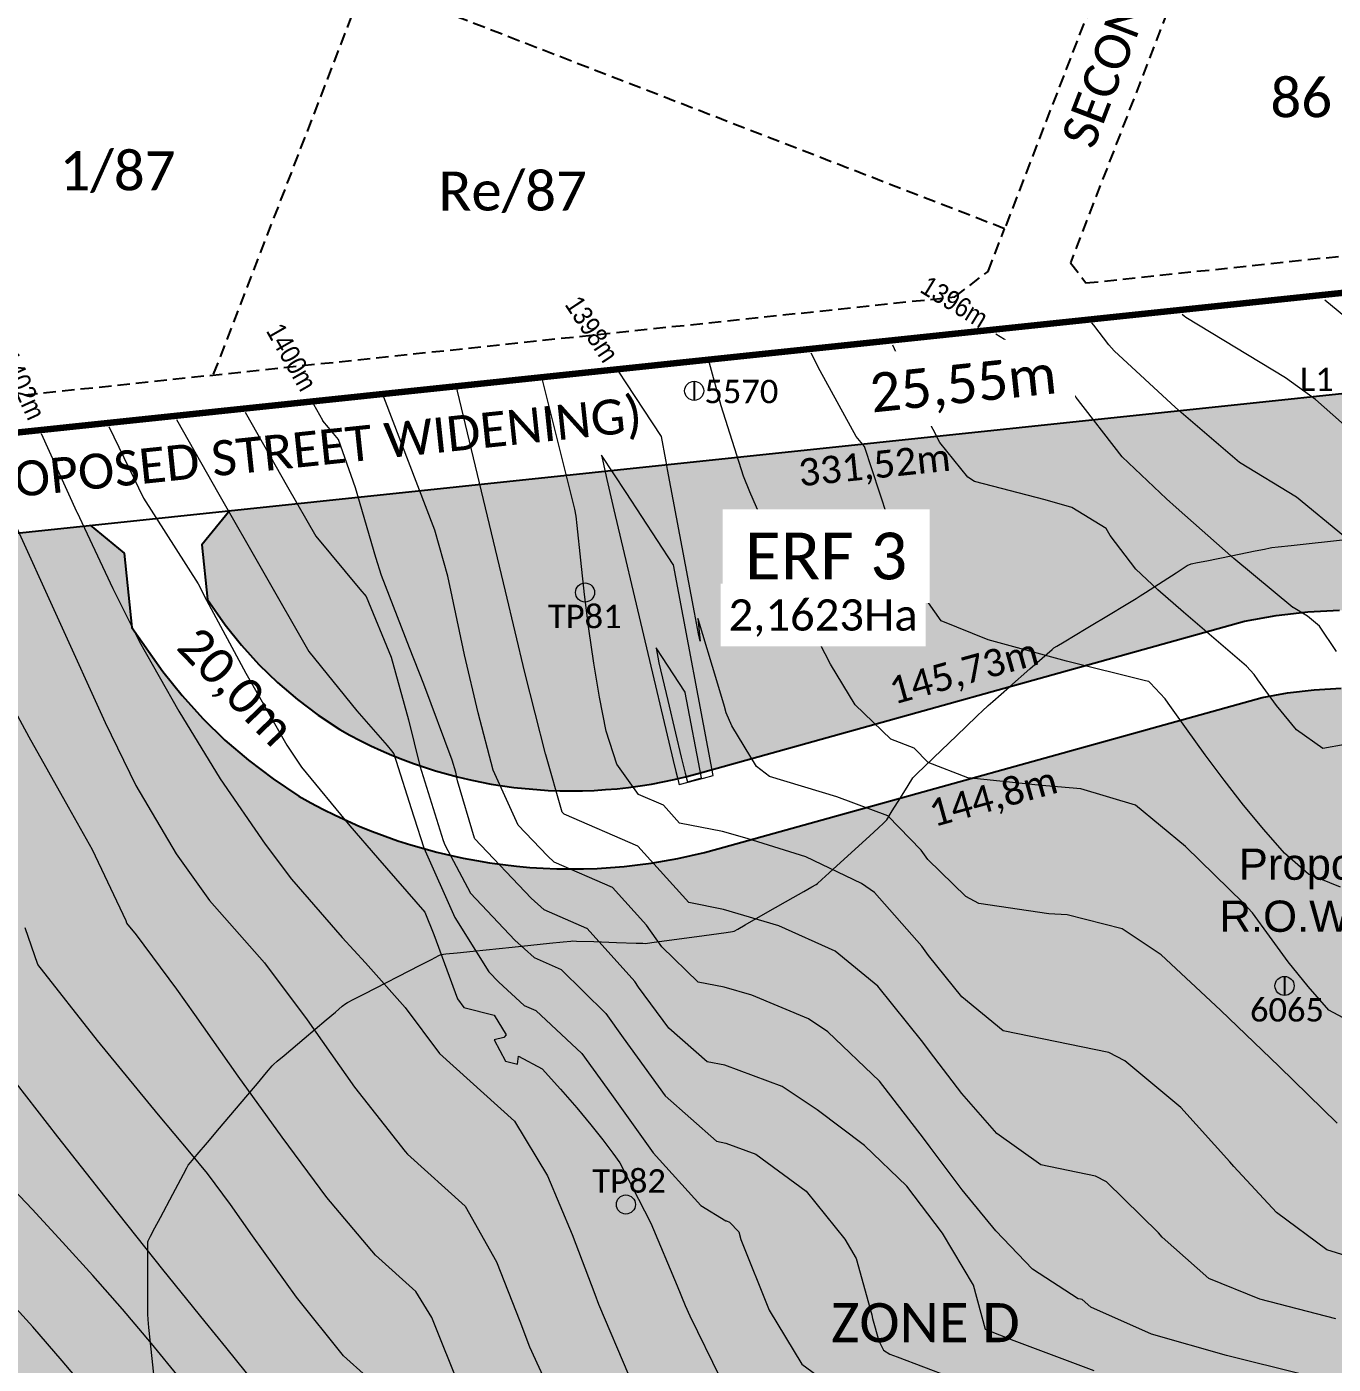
# Model space of a CAD drawing. Header units: metres. Extents: x 5688 to 19740, y -52 to 3406.
# Drawn here: x 8496 to 8830.8, y 2463.7 to 2806.5 of the extents above; entities that cross this region are included whole.
import ezdxf
from ezdxf import colors
from ezdxf.entities.mleader import LeaderData, LeaderLine
from ezdxf.enums import TextEntityAlignment as Align
from ezdxf.math import Vec2, Vec3

# ---------------------------------------------------------------- set-up
doc = ezdxf.new("R2010")
doc.units = ezdxf.units.M
doc.linetypes.add('HIDDEN', pattern=[9.525, 6.35, -3.175])
for name, color, linetype in [('AFSTANDE', 7, 'Continuous'), ('Contours', 7, 'Continuous'), ('ERFNOMMER', 7, 'Continuous'), ('GEO', 140, 'Continuous'), ('LINES', 7, 'Continuous'), ('ONDERVERDELING', 7, 'Continuous'), ('OPPERVLAKTES', 7, 'Continuous'), ('ROW SERV', 7, 'Continuous'), ('STRAATNAAM', 7, 'Continuous'), ('TP', 7, 'Continuous')]:
    doc.layers.add(name, color=color, linetype=linetype)
doc.layers.add('Sonering - Special', color=7, linetype='Continuous', true_color=0xdbb88a)
doc.styles.add('CALIBRII', font='calibri.ttf')
doc.styles.add('MM-STANDARD', font='', dxfattribs={"height": 1})
doc.styles.add('Text_Style_1', font='calibri.ttf')
doc.styles.get('MM-STANDARD').set_extended_font_data('MM-STANDARD')
doc.dimstyles.new('$DIM_Caddie', dxfattribs={"dimtxt": 7, "dimasz": 1, "dimexe": 0, "dimexo": 0, "dimgap": 0, "dimtad": 0, "dimtoh": 1, "dimtxsty": 'Text_Style_1', "dimblk": 'OBLIQUE', "dimcen": 0, "dimse1": 1, "dimse2": 1, "dimsd1": 1, "dimsd2": 1, "dimclrd": 253, "dimclre": 253, "dimclrt": 256, "dimadec": 0, "dimazin": 0, "dimtfac": 1, "dimtmove": 0, "dimatfit": 3, "dimldrblk": 'OBLIQUE', "dimfxl": 0, "dimtfillclr": 2, "dimlwd": -3, "dimlwe": -1, "dimarcsym": 0})

# ---------------------------------------------------------------- blocks, each defined once
blk = doc.blocks.new('CONTOURS-CG')
at = {"layer": 'Contours', "color": 253, "lineweight": 9, "true_color": 0xa1a3a5}
for points, elevation in [([(32661.01, 1540.12), (32643.92, 1554.19)], 1394.5), ([(32654.85, 1516.98), (32641.47, 1528.78), (32633.84, 1534.28), (32608.26, 1549.78), (32608.26, 1549.78), (32607.88, 1550.1), (32607.36, 1550.59)], 1395), ([(32648.7, 1493.83), (32636.66, 1503.74), (32622, 1512.63), (32622, 1512.63), (32607.05, 1525.43), (32605.61, 1526.72), (32589.94, 1541.25), (32588.53, 1542.8), (32584.7, 1547.82), (32584.16, 1548.4)], 1395.5), ([(32649.13, 1440.36), (32643.42, 1439.36), (32643.42, 1439.36), (32636.6, 1444.06), (32631.49, 1450.35), (32626.72, 1456.95), (32625.77, 1458.29), (32623.81, 1460.4), (32608.31, 1473.74), (32607.66, 1474.28), (32601.07, 1479.94), (32595.42, 1485.26), (32588.84, 1493.89), (32587.83, 1495.7), (32579.07, 1501.06), (32572.26, 1503.06), (32554.1, 1507.77), (32552.4, 1508.9), (32545.21, 1517.74), (32540.07, 1527.75), (32535.32, 1537.97), (32533.19, 1542.72), (32533.18, 1542.73)], 1396.5), ([(32646.87, 1464.16), (32642.55, 1470.69), (32642.55, 1470.69), (32639.48, 1473.21), (32635.75, 1475.48), (32635.74, 1475.48), (32620.54, 1487.99), (32605.84, 1501.09), (32603.34, 1503.33), (32591.97, 1514.03), (32579.92, 1529.6), (32578.73, 1531.4), (32576.69, 1535.04), (32564.02, 1542.8), (32559.59, 1545.5)], 1396), ([(32647.93, 1403.78), (32639.69, 1407.14), (32633.59, 1412.51), (32628.24, 1418.58), (32623.08, 1424.82), (32618.08, 1431.21), (32613.21, 1437.72), (32608.43, 1444.32), (32603.71, 1450.97), (32602.97, 1452.03), (32599.12, 1456.16), (32598.79, 1456.46), (32597.95, 1456.63), (32577.73, 1461.74), (32557.6, 1467.17), (32545.53, 1472.04), (32539.06, 1481.29), (32534.3, 1491.51), (32533.74, 1492.79), (32525.93, 1516.68), (32525.93, 1516.68), (32523.81, 1519.25), (32514.55, 1536.12), (32512.25, 1540.64), (32512.23, 1540.66)], 1397), ([(32647.05, 1343.26), (32632.19, 1357.85), (32617.18, 1372.28), (32601.93, 1386.44), (32591.97, 1393.1), (32577.85, 1396.65), (32573.13, 1396.98), (32555.26, 1399.63), (32551.86, 1401.36), (32551.86, 1401.36), (32542.17, 1410.88), (32540.41, 1413.25), (32531.91, 1422.07), (32518.81, 1426.97), (32501.54, 1432.11), (32498.2, 1434.68), (32498.2, 1434.68), (32491.92, 1445.11), (32490.5, 1448.43), (32490, 1450.1), (32488.09, 1456.68), (32483.4, 1472.17), (32483.23, 1472.64), (32483.78, 1466.82), (32483.4, 1468.67), (32482.34, 1474.18), (32475.46, 1510.79), (32475.08, 1512.9), (32475.02, 1513.26), (32473.89, 1519.27), (32464.85, 1533.04), (32463.05, 1535.76)], 1398), ([(32652.45, 1368.2), (32644.93, 1372.24), (32639.59, 1378.31), (32634.53, 1384.65), (32629.69, 1391.19), (32625.4, 1397.22), (32623.08, 1399.71), (32608.15, 1414.22), (32595.38, 1424.78), (32581.4, 1428.99), (32570.42, 1429.92), (32552.4, 1431.82), (32542.25, 1435.72), (32542.25, 1435.72), (32538.68, 1439.42), (32532.65, 1441.68), (32532.64, 1441.68), (32523.51, 1450.51), (32517.18, 1460.91), (32511.61, 1471.73), (32506.37, 1482.74), (32501.39, 1493.89), (32496.56, 1505.13), (32494.88, 1509.1), (32489.16, 1527.15), (32486.17, 1538.1), (32486.16, 1538.13)], 1397.5), ([(32658.39, 1306.44), (32644.45, 1310.85), (32644.44, 1310.86), (32631.51, 1320.41), (32620.59, 1332.18), (32619.52, 1333.41), (32606.97, 1347.31), (32592.67, 1359.28), (32588.56, 1361.43), (32588.56, 1361.43), (32561.47, 1367), (32561.47, 1367), (32550.85, 1375.63), (32542.35, 1386.3), (32540.62, 1388.65), (32528.49, 1402.42), (32525.14, 1404.72), (32510.87, 1411.54), (32495.81, 1416.25), (32489.53, 1418.04), (32478.54, 1420.19), (32474.39, 1424.79), (32468.03, 1427.55), (32462.4, 1435.34), (32459.75, 1443.8), (32458.04, 1452.47), (32456.56, 1461.2), (32455.29, 1469.97), (32454.19, 1478.77), (32453.21, 1487.61), (32452.3, 1496.46), (32452.06, 1498.84), (32451.65, 1500.69), (32443.38, 1533.78)], 1398.5), ([(32638.23, 1278.9), (32618.74, 1283.73), (32599.44, 1289.19), (32583.89, 1296.13), (32583.89, 1296.13), (32581.74, 1298.07), (32581.74, 1298.07), (32581.25, 1298.17), (32580.7, 1298.29), (32580.7, 1298.29), (32568.98, 1305.85), (32559.62, 1315.7), (32550.98, 1326.23), (32542.74, 1337.16), (32541.04, 1339.46), (32529.74, 1354.03), (32516.49, 1366.72), (32511.6, 1370.01), (32497.04, 1376.06), (32489.94, 1378.12), (32483.26, 1379.42), (32473.94, 1388.52), (32470.05, 1394.05), (32461.3, 1403.73), (32446.4, 1410.22), (32444.7, 1411.78), (32437.18, 1419.7), (32430.77, 1433.73), (32426.87, 1448.46), (32423.39, 1463.32), (32420.2, 1478.25), (32419.11, 1483.46), (32415.77, 1495.27), (32402.73, 1529.33)], 1399.5), ([(32646.68, 1293.18), (32627.25, 1298.21), (32614.17, 1303.49), (32614.17, 1303.49), (32602.19, 1314.1), (32601.23, 1315.2), (32587.92, 1328.27), (32585.15, 1329.75), (32585.15, 1329.75), (32571.09, 1332.64), (32571.09, 1332.65), (32559.82, 1340.65), (32550.86, 1350.88), (32542.54, 1361.73), (32540.83, 1364.05), (32529.33, 1378.43), (32518.37, 1387.37), (32503.97, 1393.84), (32489.74, 1398.08), (32480.9, 1399.81), (32467.85, 1414.26), (32448.98, 1422.47), (32448.87, 1422.56), (32448.42, 1423.04), (32444.26, 1437.7), (32444.19, 1437.97), (32438.9, 1458.78), (32433.87, 1479.65), (32421.64, 1530.9), (32421.54, 1531.33)], 1399), ([(32367.17, 1525.54), (32378.05, 1506.42), (32385.28, 1493.74), (32396.61, 1480.15), (32398.17, 1478.26), (32398.18, 1478.24), (32404.61, 1462.75), (32409.06, 1446.63), (32411.96, 1434.9), (32417.94, 1415.75), (32418.39, 1414.65), (32424.92, 1402.24), (32436.34, 1390.2), (32441.25, 1385.71), (32448.21, 1382.68), (32448.21, 1382.68), (32459.64, 1371.39), (32464.06, 1365.14), (32474.84, 1350.27), (32487.98, 1338.66), (32487.98, 1338.66), (32490.36, 1338.19), (32498.06, 1335.31), (32510.93, 1325.83), (32520.89, 1313.56), (32523.77, 1308.62), (32527.83, 1294.16), (32528, 1293.24), (32529.58, 1287.5), (32530.76, 1285.09), (32532.37, 1284.07), (32534.33, 1283.38), (32554.57, 1275.71)], 1400.5), ([(32584.78, 1279.8), (32564.32, 1287.55), (32556.95, 1290.45), (32553.82, 1301.81), (32545.92, 1315.06), (32536.81, 1327.14), (32525.96, 1337.56), (32513.79, 1346.69), (32504.83, 1352.66), (32490.15, 1358.15), (32485.62, 1359.04), (32475.75, 1367.64), (32468.02, 1378.18), (32467.05, 1379.59), (32454.83, 1393.15), (32454.76, 1393.21), (32443.82, 1397.96), (32440.52, 1400.99), (32426.03, 1416.19), (32425.93, 1416.37), (32421.62, 1430.99), (32421.15, 1433.25), (32420.27, 1436.37), (32413.01, 1455.81), (32409.26, 1465.13), (32402.16, 1483.69), (32400.69, 1488.3), (32395.42, 1506.09), (32391.09, 1518.49), (32388.56, 1521.59), (32387.11, 1523.32), (32387.1, 1523.34), (32384.77, 1527.44)], 1400), ([(32349.57, 1523.64), (32360.45, 1504.52), (32383.46, 1464.14), (32395.77, 1448.99), (32403.55, 1440.06), (32404.67, 1438.72), (32405.26, 1437.99), (32410.36, 1422.08), (32410.49, 1421.53), (32412.94, 1413.85), (32420.95, 1396), (32429.66, 1382.04), (32432.16, 1379.41), (32438.67, 1373.46), (32441.66, 1372.16), (32441.67, 1372.15), (32453.44, 1361.18), (32461.06, 1350.68), (32471.73, 1335.71), (32484, 1322.19), (32490.34, 1318.27), (32490.34, 1318.27), (32490.56, 1318.23), (32491.29, 1317.96), (32493.71, 1315.44), (32494.26, 1313.45), (32501.48, 1295.39), (32509.86, 1281.54), (32521.36, 1273.04)], 1401), ([(32314.86, 1520.09), (32323.95, 1500.07), (32324.01, 1499.95), (32333.25, 1480.36), (32340.13, 1466.63), (32350.18, 1448.92), (32360.77, 1431.56), (32372.35, 1414.84), (32379.09, 1405.85), (32392.05, 1390.84), (32398.06, 1384.41), (32408.22, 1372.93), (32417.02, 1361.15), (32417.03, 1361.14), (32436.19, 1343.84), (32436.19, 1343.83), (32444.64, 1329.76), (32450.97, 1314.72), (32456.78, 1299.43), (32457.71, 1296.92), (32465.55, 1278.65)], 1402), ([(32332.21, 1521.87), (32341.13, 1503.44), (32355.17, 1481.54), (32357.28, 1477.3), (32367.35, 1458.6), (32377.85, 1440.14), (32381.64, 1434.54), (32394.04, 1419.47), (32401.06, 1411.26), (32413.22, 1397.41), (32415.56, 1391.68), (32421.6, 1375.16), (32423.19, 1372.92), (32423.24, 1372.9), (32430.98, 1370.98), (32434.09, 1365.95), (32433.45, 1365.29), (32430.99, 1364.62), (32433.88, 1359.22), (32436.95, 1358.42), (32437.2, 1360.45), (32443.28, 1357.2), (32448.03, 1352), (32452.21, 1347.23), (32455.82, 1342.9), (32458.88, 1339.03), (32461.41, 1335.63), (32463.17, 1333.12), (32471.16, 1317.66), (32477.9, 1301.62), (32479.96, 1296.56), (32481.19, 1293.88), (32488.96, 1277.99)], 1401.5), ([(32398.26, 1278.37), (32392.4, 1283.66), (32380.33, 1298.72), (32369.09, 1314.38), (32363.39, 1322.48), (32357.49, 1330.38), (32353.01, 1335.9), (32344.94, 1345.41), (32329.3, 1364.44), (32314.06, 1383.94), (32310.76, 1393.35)], 1403.5), ([(32422.46, 1274.99), (32415.06, 1293.47), (32410.9, 1300.19), (32410.9, 1300.19), (32400.61, 1309.49), (32388.09, 1324.2), (32376.65, 1339.72), (32365.39, 1355.38), (32354.26, 1371.12), (32349.66, 1377.67), (32339.29, 1391.55), (32336.84, 1394.57), (32336.65, 1395.11), (32328.03, 1413.36), (32321.94, 1424.26), (32311.8, 1442.18), (32302, 1460.28)], 1403), ([(32307.55, 1498.26), (32331.32, 1445.96), (32339.14, 1429.82), (32349.48, 1412.3), (32358.01, 1400.37), (32372.13, 1384.42), (32383.08, 1369.77), (32395.18, 1352.56), (32408.18, 1336.02), (32408.82, 1335.32), (32408.82, 1335.32), (32423.54, 1322.01), (32423.54, 1322.01), (32431.56, 1307.74), (32437.62, 1292.57), (32440.09, 1285.95), (32448.2, 1268.27)], 1402.5), ([(32350.45, 1277.97), (32343.18, 1286.86), (32335.74, 1295.61), (32328.14, 1304.25), (32320.4, 1312.77), (32312.56, 1321.22), (32304.63, 1329.6)], 1404.5), ([(32375.68, 1269.22), (32362.22, 1285.92), (32356.93, 1292.35), (32346.06, 1305.76), (32332.61, 1322.76), (32319.21, 1339.8), (32305.89, 1356.91)], 1404), ([(32476.92, 1486.51), (32464.85, 1504.9), (32458.53, 1514.5), (32458.82, 1512.92), (32459.84, 1508.25), (32461.63, 1500.52), (32476.87, 1436.28), (32477.57, 1433.43), (32478.06, 1431.44), (32478.35, 1430.32), (32478.43, 1430.05), (32484.66, 1431.68), (32487.13, 1432.42), (32476.94, 1486.42), (32476.92, 1486.51)], 1398.5), ([(32479.95, 1453.75), (32472.49, 1465.12), (32473.21, 1461.25), (32475.47, 1451.59), (32477.46, 1443.26), (32478.96, 1437.06), (32479.97, 1432.97), (32480.5, 1431.01), (32480.57, 1430.81), (32484.1, 1431.78), (32479.97, 1453.65), (32479.95, 1453.75)], 1399), ([(32327.69, 1273.59), (32320.32, 1282.4), (32312.75, 1291.06), (32305.03, 1299.6)], 1405)]:
    blk.add_lwpolyline(points, dxfattribs=dict(at, elevation=elevation))
at = {"layer": 'Contours', "color": 253, "true_color": 0xa1a3a5, "style": 'MM-STANDARD', "width": 0.9}
for s, rotation, p in [('1396m', 328.6153, (32548.99, 1553.77, 1396.61)), ('1398m', 303.3878, (32456.09, 1546.8, 1398.29)), ('1400m', 299.6637, (32379.13, 1539.62, 1399.93)), ('1402m', 294.4346, (32310.12, 1532.45, 1402.53))]:
    blk.add_text(s, height=5, rotation=rotation, dxfattribs=at).set_placement(p, align=Align.MIDDLE)
blk = doc.blocks.new('Boreholes')
at = {"layer": 'TP', "color": 9, "linetype": 'Continuous', "ltscale": 0.08}
for p, q in [((36993.19, 1737.13), (36993.19, 1732.22)), ((37144.5, 1584.6), (37144.5, 1579.7))]:
    blk.add_line(p, q, dxfattribs=at)
at = {"layer": 'TP', "color": 9, "lineweight": 18}
for centre in [(36993.19, 1734.67), (36965.22, 1682.99), (37144.5, 1582.15), (36975.69, 1526.13)]:
    blk.add_ellipse(centre, major_axis=(0, 2.45), ratio=1, dxfattribs=at)
at = {"layer": 'TP', "color": 9, "style": 'CALIBRII'}
for s, p in [('L1', (37148.44, 1734.6)), ('5570', (36995.8, 1731.5)), ('TP81', (36955.72, 1673.85)), ('6065', (37135.65, 1573.02)), ('TP82', (36967.08, 1529.17))]:
    blk.add_text(s, height=6, dxfattribs=at).set_placement(p)
blk = doc.blocks.new('*D145')
at = {"layer": 'Defpoints', "color": 0, "linetype": 'Continuous', "ltscale": 0.1, "transparency": 16777216}
for p in [(9107.24, 2767.14), (9107.31, 2766.4), (7193.96, 2585.63)]:
    blk.add_point(p, dxfattribs=at)
at = {"color": 251, "linetype": 'Continuous', "ltscale": 0.1, "true_color": 0x4e4f50, "transparency": 16777216, "insert": (8144.27, 2675.04), "char_height": 8, "attachment_point": 5, "rotation": 5.4194, "style": 'Text_Style_1', "bg_fill": 1, "box_fill_scale": 1.1, "bg_fill_color": 7, "bg_fill_true_color": 16777215, "bg_fill_transparency": 0}
blk.add_mtext('1921,88m', dxfattribs=at)
blk = doc.blocks.new('_Oblique')
at = {"color": 0, "linetype": 'ByBlock', "lineweight": -2}
blk.add_line((-0.5, -0.5), (0.5, 0.5), dxfattribs=at)
blk = doc.blocks.new('GEOTECH')
at = {"layer": 'GEO', "linetype": 'Continuous', "lineweight": 15, "ltscale": 0.1}
blk.add_lwpolyline([(8529.4, 2453.18), (8527.65, 2469.94), (8527.31, 2473.14), (8527.09, 2475.19), (8527.04, 2476.58), (8527.03, 2478.34), (8527.03, 2480.78), (8527.01, 2486.66), (8527, 2492.11), (8526.99, 2494.03), (8526.99, 2495.05), (8527.1, 2495.37), (8527.74, 2496.58), (8528.83, 2498.64), (8530.23, 2501.29), (8533.41, 2507.29), (8536.14, 2512.47), (8537, 2514.09), (8537.33, 2514.71), (8537.95, 2515.45), (8539.69, 2517.51), (8542.28, 2520.56), (8545.4, 2524.26), (8552.09, 2532.17), (8555.08, 2535.7), (8557.43, 2538.49), (8558.85, 2540.17), (8559.21, 2540.57), (8560.13, 2541.35), (8561.92, 2542.85), (8567.1, 2547.22), (8572.75, 2551.98), (8575.13, 2553.98), (8576.86, 2555.45), (8577.72, 2556.17), (8578.15, 2556.41), (8579.83, 2557.27), (8582.52, 2558.65), (8596.85, 2566.01), (8599.69, 2567.47), (8601.57, 2568.44), (8602.18, 2568.75), (8603.38, 2568.87), (8606.26, 2569.17), (8610.36, 2569.59), (8620.43, 2570.63), (8629.99, 2571.62), (8633.44, 2571.97), (8635.41, 2572.18), (8635.84, 2572.2), (8636.9, 2572.17), (8641.32, 2572.02), (8647.11, 2571.83), (8652.21, 2571.67), (8653.88, 2571.61), (8654.61, 2571.59), (8655.12, 2571.66), (8656.82, 2571.89), (8662.6, 2572.68), (8669.56, 2573.63), (8675.25, 2574.41), (8676.86, 2574.63), (8677.3, 2574.71), (8678.22, 2575.23), (8680.15, 2576.33), (8685.94, 2579.63), (8692.39, 2583.31), (8695.15, 2584.89), (8697.22, 2586.07), (8698.32, 2586.7), (8698.63, 2586.94), (8699.75, 2587.96), (8701.63, 2589.68), (8712.07, 2599.18), (8714.21, 2601.12), (8715.67, 2602.45), (8716.43, 2603.28), (8717.82, 2605.52), (8719.9, 2608.85), (8721.91, 2612.07), (8723.11, 2613.99), (8723.27, 2614.21), (8724.22, 2615.12), (8726.05, 2616.87), (8728.5, 2619.23), (8734.25, 2624.75), (8739.44, 2629.74), (8741.19, 2631.43), (8742.04, 2632.24), (8742.37, 2632.53), (8743.55, 2633.57), (8747.83, 2637.32), (8753.1, 2641.93), (8757.51, 2645.79), (8758.81, 2646.93), (8759.23, 2647.29), (8760.01, 2647.76), (8761.85, 2648.87), (8767.55, 2652.3), (8774.06, 2656.2), (8776.89, 2657.91), (8779.07, 2659.22), (8780.3, 2659.96), (8780.57, 2660.12), (8781.34, 2660.62), (8782.71, 2661.51), (8790.58, 2666.59), (8793.41, 2668.42), (8794.41, 2668.85), (8796.01, 2669.17), (8798.44, 2669.66), (8804.68, 2670.93), (8810.85, 2672.18), (8813.2, 2672.65), (8814.68, 2672.95), (8815.12, 2673.03), (8816.71, 2673.21), (8820.05, 2673.57), (8824.63, 2674.06), (8835.61, 2675.25)], dxfattribs=at)
at = {"layer": 'GEO', "linetype": 'Continuous', "style": 'CALIBRII'}
blk.add_text('ZONE D', height=10, dxfattribs=at).set_placement((8726.28, 2474.37), align=Align.MIDDLE_CENTER)
blk = doc.blocks.new('*D204')
at = {"layer": 'Defpoints', "color": 0, "linetype": 'Continuous', "ltscale": 0.1, "transparency": 16777216}
for p in [(8877.7, 2717.26), (8548, 2682.52), (8548.67, 2676.17)]:
    blk.add_point(p, dxfattribs=at)
at = {"layer": 'AFSTANDE', "color": 251, "linetype": 'Continuous', "ltscale": 0.1, "true_color": 0x4e4f50, "transparency": 16777216, "insert": (8713.31, 2693.52), "char_height": 7, "attachment_point": 5, "rotation": 6.0157, "style": 'Text_Style_1'}
blk.add_mtext('331,52m', dxfattribs=at)
blk = doc.blocks.new('*D207')
at = {"layer": 'Defpoints', "color": 0, "linetype": 'Continuous', "ltscale": 0.1, "transparency": 16777216}
for p in [(8512.2, 2678.74), (7225.08, 2543.11), (7225.72, 2536.99)]:
    blk.add_point(p, dxfattribs=at)
at = {"layer": 'AFSTANDE', "color": 251, "linetype": 'Continuous', "ltscale": 0.1, "true_color": 0x4e4f50, "transparency": 16777216, "insert": (7868.93, 2604.78), "char_height": 7, "attachment_point": 5, "rotation": 6.0157, "style": 'Text_Style_1'}
blk.add_mtext('1294,25m', dxfattribs=at)
blk = doc.blocks.new('*D215')
at = {"layer": 'Defpoints', "color": 0, "linetype": 'Continuous', "ltscale": 0.1, "transparency": 16777216}
for p in [(8812.6, 2634.61), (8673.1, 2595.78), (8674.88, 2589.37)]:
    blk.add_point(p, dxfattribs=at)
at = {"layer": 'AFSTANDE', "color": 251, "linetype": 'Continuous', "ltscale": 0.1, "true_color": 0x4e4f50, "transparency": 16777216, "insert": (8743.83, 2608.55), "char_height": 7, "attachment_point": 5, "rotation": 15.553, "style": 'Text_Style_1'}
blk.add_mtext('144,8m', dxfattribs=at)
blk = doc.blocks.new('*D216')
at = {"layer": 'Defpoints', "color": 0, "linetype": 'Continuous', "ltscale": 0.1, "transparency": 16777216}
for p in [(8806.44, 2660.21), (8808.13, 2654.12), (8667.74, 2615.05)]:
    blk.add_point(p, dxfattribs=at)
at = {"layer": 'AFSTANDE', "color": 251, "linetype": 'Continuous', "ltscale": 0.1, "true_color": 0x4e4f50, "transparency": 16777216, "insert": (8736.29, 2640.69), "char_height": 7, "attachment_point": 5, "rotation": 15.553, "style": 'Text_Style_1'}
blk.add_mtext('145,73m', dxfattribs=at)

msp = doc.modelspace()

# ---------------------------------------------------------------- hatches: boundary and pattern name
at = {"layer": 'Sonering - Special', "linetype": 'Continuous', "ltscale": 0.1}
h = msp.add_hatch(color=256, dxfattribs=at)
h.dxf.hatch_style = 1
h.paths.add_polyline_path([(8877.696, 2717.26), (8548.002, 2682.516), (8540.861, 2673.72), (8542.293, 2659.732), (8546.837, 2653.261), (8551.009, 2648.041), (8555.497, 2643.09), (8560.284, 2638.426), (8565.351, 2634.068), (8570.678, 2630.033), (8576.209, 2626.361, 0.1998004), (8667.736, 2615.05), (8808.13, 2654.124), (8816.188, 2655.578), (8824.291, 2656.52), (8832.437, 2656.953), (8840.594, 2656.875), (8848.731, 2656.287), (8856.814, 2655.189), (8864.813, 2653.588), (8866.449, 2653.152)])
h = msp.add_hatch(color=256, dxfattribs=at)
h.dxf.hatch_style = 1
h.paths.add_polyline_path([(8867.437, 2342.161), (8877.574, 2364.344), (8886.388, 2387.268), (8890.831, 2400.485), (8896.413, 2414.272), (8902.818, 2427.696), (8910.022, 2440.709), (8917.998, 2453.263), (8926.1, 2464.458), (8929.853, 2470.316), (8933.205, 2476.351), (8936.173, 2482.584), (8938.745, 2488.991), (8940.911, 2495.547), (8942.661, 2502.225), (8943.99, 2508.999), (8944.892, 2515.844), (8945.363, 2522.731), (8945.403, 2529.635), (8945.009, 2536.528), (8944.185, 2543.382), (8942.933, 2550.171), (8941.258, 2556.869), (8939.167, 2563.448), (8936.668, 2569.884), (8933.771, 2576.15), (8930.487, 2582.223), (8926.829, 2588.078), (8922.812, 2593.692), (8918.45, 2599.044), (8913.762, 2604.112), (8908.766, 2608.876), (8903.482, 2613.318), (8897.929, 2617.421), (8892.13, 2621.168), (8886.109, 2624.544), (8879.887, 2627.536), (8873.49, 2630.133), (8866.943, 2632.324), (8860.272, 2634.1), (8853.503, 2635.455), (8846.662, 2636.384), (8839.776, 2636.882), (8832.873, 2636.948), (8825.979, 2636.582), (8819.121, 2635.784), (8812.596, 2634.607), (8673.098, 2595.782, -0.2011278), (8565.697, 2609.333), (8559.098, 2613.715), (8552.781, 2618.5), (8546.772, 2623.667), (8541.096, 2629.198), (8535.774, 2635.069), (8530.826, 2641.26), (8522.928, 2652.507), (8520.971, 2671.623), (8512.199, 2678.744), (7225.077, 2543.105), (7216.085, 2530.214), (7372.958, 1909.747), (7391.201, 1898.865), (7396.102, 1879.475), (7754.762, 1822.518), (8702.487, 1915.536), (8698.604, 1929.341), (8707.273, 1942.028), (8705.558, 1960.875), (8705.117, 1975.503), (8705.562, 1990.131), (8706.891, 2004.705), (8709.101, 2019.171), (8712.182, 2033.478), (8716.124, 2047.571), (8720.912, 2061.401), (8726.238, 2074.217), (8784.771, 2191.696), (8775.296, 2215.179), (8789.36, 2243.84), (8813.662, 2248.701), (8842.74, 2299.176), (8855.954, 2320.642)])

# ---------------------------------------------------------------- linework, layer by layer
at = {"layer": 'LINES', "color": 251, "linetype": 'HIDDEN', "ltscale": 0.5, "true_color": 0x636466}
for p, q in [((8826.017, 2908.021), (8763.489, 2746.023)), ((8780.621, 2842.857), (8746.603, 2754.74)), ((8582.681, 2818.149), (8543.723, 2717.247)), ((8746.603, 2754.74), (8582.681, 2818.149)), ((8767.463, 2740.83), (9261.66, 2792.92)), ((8742.382, 2743.806), (8746.603, 2754.74)), ((8763.489, 2746.023), (8767.463, 2740.83)), ((8733.871, 2737.289), (8742.382, 2743.806)), ((8239.806, 2685.214), (8733.871, 2737.289))]:
    msp.add_line(p, q, dxfattribs=at)
at = {"layer": 'ONDERVERDELING', "linetype": 'Continuous', "ltscale": 0.08}
for points in [[(8548.002, 2682.517), (8540.861, 2673.72), (8542.293, 2659.732), (8546.837, 2653.261), (8551.009, 2648.041), (8555.497, 2643.09), (8560.284, 2638.426), (8565.351, 2634.068), (8570.678, 2630.033), (8576.209, 2626.361, 0.1998004), (8667.736, 2615.05), (8808.13, 2654.124), (8816.188, 2655.578), (8824.291, 2656.52), (8832.437, 2656.953)], [(8512.199, 2678.744), (8520.971, 2671.623), (8522.928, 2652.507), (8530.826, 2641.26), (8535.774, 2635.069), (8541.096, 2629.198), (8546.772, 2623.667), (8552.781, 2618.5), (8559.098, 2613.715), (8565.697, 2609.333, 0.2011278), (8673.098, 2595.782), (8812.596, 2634.607), (8819.121, 2635.784), (8825.979, 2636.582), (8832.873, 2636.948)]]:
    msp.add_lwpolyline(points, format="xyb", dxfattribs=at)
at = {"layer": 'ONDERVERDELING', "color": 1, "linetype": 'Continuous', "ltscale": 0.08}
msp.add_lwpolyline([(8618.574, 2610.575), (8618.574, 2610.575)], close=True, dxfattribs=at)

# ---------------------------------------------------------------- block references
at = {"layer": 'Contours', "color": 215, "linetype": 'Continuous', "true_color": 0xa953a0}
msp.add_blockref('CONTOURS-CG', (-23815.222, 1182.208), dxfattribs=at)

# ---------------------------------------------------------------- texts
at = {"layer": 'ERFNOMMER', "color": 251, "linetype": 'Continuous', "true_color": 0x636466, "style": 'CALIBRII'}
for s, p in [('86', (8822.637, 2788.313)), ('1/87', (8519.248, 2769.588)), ('Re/87', (8620.512, 2764.395))]:
    msp.add_text(s, height=10, dxfattribs=at).set_placement(p, align=Align.MIDDLE_CENTER)
at = {"layer": 'STRAATNAAM', "color": 251, "linetype": 'Continuous', "true_color": 0x636466, "style": 'CALIBRII'}
msp.add_text('SECOND   AVENUE', height=9, rotation=69, dxfattribs=at).set_placement((8783.982, 2825.483), align=Align.MIDDLE_CENTER)
at = {"layer": 'STRAATNAAM', "linetype": 'Continuous', "style": 'CALIBRII'}
for s, rotation, p in [('MIMOSA AVENUE (PROPOSED STREET WIDENING)', 6, (8511.131, 2692.336)), ('20,0m', 314, (8549.734, 2637.388))]:
    msp.add_text(s, height=9, rotation=rotation, dxfattribs=at).set_placement(p, align=Align.MIDDLE_CENTER)

# ---------------------------------------------------------------- dimensions: what is measured, and where the dimension line sits
at = {"layer": 'AFSTANDE', "color": 5, "linetype": 'Continuous', "ltscale": 0.1}
for base, p1, p2, angle, picture, middle in [((7225.721, 2536.993), (8512.199, 2678.744), (7225.077, 2543.105), 186.01569, '*D207', (7868.934, 2604.776)), ((8674.884, 2589.365), (8812.596, 2634.607), (8673.098, 2595.782), 195.55296, '*D215', (8743.829, 2608.554))]:
    dim = msp.add_linear_dim(base=base, p1=p1, p2=p2, angle=angle, dimstyle='$DIM_Caddie', override={"dimpost": '<>m'}, dxfattribs=at)
    dim.commit()
    dim.dimension.update_dxf_attribs({"geometry": picture, "text_midpoint": middle, "dimtype": 161})

# ---------------------------------------------------------------- leaders
at = {"layer": 'ROW SERV', "color": 251, "true_color": 0x636466}
ml = msp.add_multileader_mtext('Standard', dxfattribs=at)
ml.set_content('{\\fArial|b0|i0|c0|p34;Proposed 10,0m R.O.W. Servitude}', color=(99, 100, 102))
ml.set_leader_properties(color=(99, 100, 102))
ml.build(insert=Vec2(0, 0))
ml.multileader.update_dxf_attribs({"text_left_attachment_type": 3, "dogleg_length": 0.36, "arrow_head_size": 14})
ctx = ml.context
ctx.base_point, ctx.char_height, ctx.arrow_head_size, ctx.landing_gap_size, ctx.plane_origin = Vec3(8802.02, 2578.305), 8, 14, 1, Vec3(9450.778, 1702.577)
ctx.left_attachment, ctx.text_align_type = 3, 2
notes = []
notes.append((ctx, [(0, (1, 1, 0), (8905.296, 2591.813), (-1, 0), 15.672, [(0, [(8947.877, 2631.703)], 0, [])])]))
ctx.mtext.insert, ctx.mtext.width, ctx.mtext.alignment, ctx.mtext.flow_direction = Vec3(8888.624, 2595.881), 108.20368, 3, 5
for ctx, leaders in notes:
    for number, flags, end, landing, length, lines in leaders:
        leader = LeaderData()
        leader.index, (leader.has_last_leader_line, leader.has_dogleg_vector, leader.attachment_direction) = number, flags
        leader.last_leader_point, leader.dogleg_vector, leader.dogleg_length = Vec3(end), Vec3(landing), length
        for number, points, colour, breaks in lines:
            line = LeaderLine()
            line.index, line.vertices, line.color, line.breaks = number, Vec3.list(points), colors.encode_raw_color(colour), breaks
            leader.lines.append(line)
        ctx.leaders.append(leader)

# ---------------------------------------------------------------- next in the draw order: texts
at = {"layer": 'ERFNOMMER', "linetype": 'Continuous', "insert": (8700.861, 2670.79, 2810.5), "char_height": 12, "width": 41.10462, "attachment_point": 5, "style": 'CALIBRII', "bg_fill": 2}
msp.add_mtext('ERF 3', dxfattribs=at)

# ---------------------------------------------------------------- next in the draw order: texts
at = {"layer": 'OPPERVLAKTES', "linetype": 'Continuous', "insert": (8700.082, 2654.952, 1414.5), "char_height": 8, "width": 44.56, "attachment_point": 5, "style": 'CALIBRII', "bg_fill": 2}
msp.add_mtext('2,1623Ha', dxfattribs=at)

# ---------------------------------------------------------------- next in the draw order: linework, layer by layer
at = {"linetype": 'Continuous', "lineweight": 100, "ltscale": 0.1}
msp.add_lwpolyline([(8966.187, 2041.155), (8975.998, 2120.487), (8967.446, 2140.782), (8976.29, 2164.165), (8996.487, 2174.665), (9031.535, 2221.425), (9059.81, 2316.848), (9089.624, 2451.353), (9109.998, 2587.669), (9119.878, 2705.308), (9107.958, 2759.84), (9107.242, 2767.141), (8882.291, 2743.449), (7191.925, 2565.303), (7363.739, 1884.614), (7754.762, 1822.518), (8922.333, 1937.114)], close=True, dxfattribs=at)
at = {"layer": 'ONDERVERDELING', "linetype": 'Continuous', "ltscale": 0.08}
msp.add_lwpolyline([(7191.925, 2565.303), (7194.602, 2539.894), (9111.871, 2741.938)], dxfattribs=at)

# ---------------------------------------------------------------- next in the draw order: block references
at = {"layer": 'TP', "color": 1, "linetype": 'Continuous'}
msp.add_blockref('Boreholes', (-28326.146, 978.523), dxfattribs=at)

# ---------------------------------------------------------------- next in the draw order: dimensions: what is measured, and where the dimension line sits
at = {"layer": 'AFSTANDE', "color": 5, "linetype": 'Continuous', "ltscale": 0.1}
dim = msp.add_linear_dim(base=(8806.437, 2660.209), p1=(8667.736, 2615.05), p2=(8808.13, 2654.124), angle=15.55296, dimstyle='$DIM_Caddie', override={"dimpost": '<>m'}, dxfattribs=at)
dim.commit()
dim.dimension.update_dxf_attribs({"geometry": '*D216', "text_midpoint": (8736.29, 2640.686), "dimtype": 161})

# ---------------------------------------------------------------- next in the draw order: texts
at = {"layer": 'AFSTANDE', "linetype": 'Continuous', "insert": (8736.07, 2714.103, 18.5), "char_height": 10, "width": 46.41154, "attachment_point": 5, "rotation": 6, "style": 'CALIBRII', "bg_fill": 2}
msp.add_mtext('25,55m', dxfattribs=at)

# ---------------------------------------------------------------- next in the draw order: block references
at = {"color": 5, "linetype": 'Continuous'}
msp.add_blockref('GEOTECH', (0, 0), dxfattribs=at)

# ---------------------------------------------------------------- next in the draw order: dimensions: what is measured, and where the dimension line sits
at = {"color": 1, "linetype": 'Continuous', "ltscale": 0.1}
dim = msp.add_linear_dim(base=(9107.313, 2766.402), p1=(7193.957, 2585.628), p2=(9107.242, 2767.141), angle=5.41943, dimstyle='$DIM_Caddie', override={"dimtxt": 8, "dimpost": '<>m', "dimtfill": 2, "dimtfillclr": 7}, dxfattribs=at)
dim.commit()
dim.dimension.update_dxf_attribs({"geometry": '*D145', "text_midpoint": (8144.268, 2675.038), "dimtype": 161})
at = {"layer": 'AFSTANDE', "color": 5, "linetype": 'Continuous', "ltscale": 0.1}
dim = msp.add_linear_dim(base=(8548.67, 2676.173), p1=(8877.696, 2717.26), p2=(8548.002, 2682.517), angle=186.01568, dimstyle='$DIM_Caddie', override={"dimdsep": 44, "dimpost": '<>m'}, dxfattribs=at)
dim.commit()
dim.dimension.update_dxf_attribs({"geometry": '*D204', "text_midpoint": (8713.306, 2693.523), "dimtype": 161})

doc.saveas('drawing.dxf')
